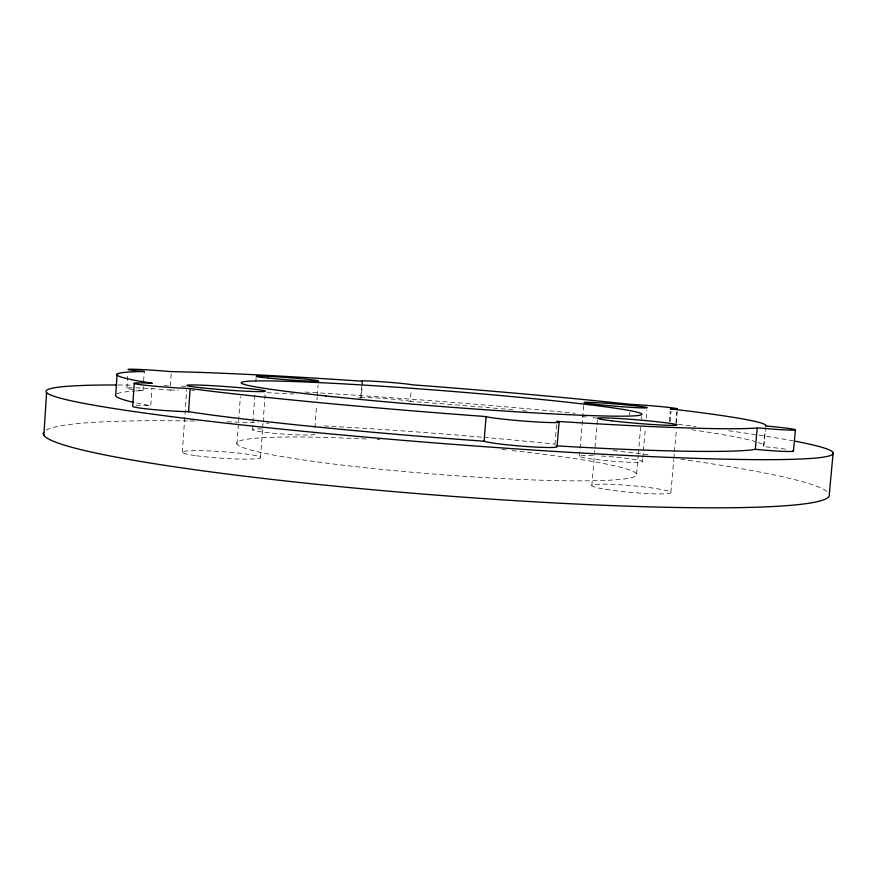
<?xml version="1.0" encoding="UTF-8"?>
<svg xmlns="http://www.w3.org/2000/svg" width="877" height="877" viewBox="0 0 877 877"><rect width="100%" height="100%" fill="white"/><g stroke="black" fill="none" stroke-linecap="round" stroke-linejoin="round"><path stroke-width="0.66" stroke-dasharray="4.38 3.29" d="M126.88 388.27L127.878 373.492M135.727 390.945A325.235 17.069 4.5 0 1 141.427 390.638L142.973 390.594L143.247 386.505M143.62 381.057L144.266 371.53M136.012 405.623A35.168 2.028 3.9 0 1 147.654 405.634L150.734 405.755L151.907 388.555M135.935 387.897A28.634 1.348 4 0 1 168.79 390.002L170.061 390.133L171.344 371.684M182.328 452.433L186.702 389.618M236.976 443.905L240.364 396.645M252.368 429.894L254.966 393.795M255.832 381.769L256.117 377.757M260.557 457.213L262.618 428.82M262.716 427.472L263.012 423.416M263.111 422.067L265.161 393.674M314.909 427.779L316.597 405.13M316.992 399.791L317.189 397.128M317.288 395.801L318.077 385.135M360.732 397.621L361.697 384.795M361.795 383.512L361.993 380.947M362.563 381.254L361.291 398.005L357.498 397.752M513.045 409.822A325.235 17.069 4.5 0 0 413.286 401.611L410.25 401.348L411.203 389.881M554.955 444.387L556.643 424.062M579.445 456.27L580.004 449.561M580.125 448.213L583.72 405.229M591.822 485.661L597.39 419.688M629.511 415.04L629.741 412.365M636.614 474.062L638.226 455.371M638.335 454.034L640.627 427.329M641.317 419.327L641.547 416.652M642.49 461.466L642.72 458.77M642.841 457.421L643.301 452.039M643.422 450.701L645.384 427.823M646.196 418.395L646.886 410.326M669.348 421.563L670.225 411.412M670.171 421.607L671.048 411.445M675.97 422.539L676.923 411.686M676.156 423.624L677.45 408.748M670.927 492.249L673.755 459.855M673.865 458.507L674.336 453.113M674.457 451.765L676.342 430.168M785.496 449.167A32.449 1.71 5.1 0 0 763.681 446.656L765.435 427.22M763.681 446.656L765.369 430.98M170.061 390.133L178.535 390.112M142.973 390.594L141.833 390.495A28.634 1.348 4 0 1 135.716 389.848M136.659 403.036L150.734 405.755M512.245 450.603A200.57 15.326 4.5 0 1 594.189 480.728A200.57 15.326 4.5 0 1 275.093 455.327A200.57 15.326 4.5 0 1 367.901 439.103M377.176 439.596A200.57 15.326 4.5 0 1 379.84 439.739M501.765 449.473A200.57 15.326 4.5 0 1 507.027 450.033M46.108 430.07A394.244 30.761 4.5 0 1 187.503 420.916M190.09 420.96A394.244 30.761 4.5 0 1 197.917 421.092M227.329 421.793A394.244 30.761 4.5 0 1 258.364 422.835M266.367 423.152A394.244 30.761 4.5 0 1 269.042 423.262M324.15 425.926A394.244 30.761 4.5 0 1 482.701 437.25M484.038 437.371A394.244 30.761 4.5 0 1 554.988 444.135M613.33 450.559A394.244 30.761 4.5 0 1 649.002 454.955M680.87 459.241A394.244 30.761 4.5 0 1 827.471 491.822M118.055 385.003A394.825 20.905 4.5 0 1 133.019 385.113M164.076 385.727A394.825 20.905 4.5 0 1 169.382 385.869M181.583 386.242A394.825 20.905 4.5 0 1 185.727 386.373M305.108 392.063A394.825 20.905 4.5 0 1 575.049 413.264M678.403 424.391A394.825 20.905 4.5 0 1 695.921 426.518M728.688 430.771A394.825 20.905 4.5 0 1 793.17 440.857M601.479 456.04A31.682 2.149 4.9 0 1 642.293 461.872A31.682 2.149 4.9 0 1 593.97 459.274A31.682 2.149 4.9 0 1 594.146 455.645M314.437 433.896A31.309 2.105 4.1 0 1 292.458 434.608A31.309 2.105 4.1 0 1 255.426 430.859A31.309 2.105 4.1 0 1 265.303 428.919M117.069 393.762A325.235 17.069 4.5 0 1 134.4 391.032M191.833 390.265A325.235 17.069 4.5 0 1 194.617 390.309M266.97 392.699A325.235 17.069 4.5 0 1 293.839 394.014M522.56 410.699A325.235 17.069 4.5 0 1 526.628 411.072M582.317 416.564A325.235 17.069 4.5 0 1 586.318 416.981M592.94 417.682A325.235 17.069 4.5 0 1 596.886 418.11M691.69 429.741A325.235 17.069 4.5 0 1 755.207 441.548M758.013 442.447A325.235 17.069 4.5 0 1 763.966 446.492M133.151 389.541A28.634 1.348 4 0 1 134.894 387.875M360.896 397.917A25.126 1.085 4.4 0 1 381.352 398.257A25.126 1.085 4.4 0 1 410.25 401.348M196.547 455.766A39.322 3.278 3.9 0 0 260.195 458.046A39.322 3.278 3.9 0 0 207.783 450.899A39.322 3.278 3.9 0 0 196.547 455.766M605.854 489.366A39.794 3.376 5.1 0 0 670.445 493.093A39.794 3.376 5.1 0 0 618 484.663A39.794 3.376 5.1 0 0 605.854 489.366"/><path stroke-width="1.32" d="M43.85 435.167L46.602 392.6M117.101 374.194L115.731 394.738A325.235 17.069 4.5 0 0 133.622 402.357M134.247 383.446L132.69 406.435A35.168 2.028 3.9 0 0 180.388 411.445L188.544 411.752L211.105 414.942A325.235 17.069 4.5 0 0 479.708 440.879L484.247 441.284A37.02 2.346 4.7 0 0 524.72 446.382A37.02 2.346 4.7 0 0 557.048 446.645L559.087 422.089M188.544 411.752L190.156 388.544L181.999 388.171A35.19 1.546 4.1 0 1 138.27 384.345A35.19 1.546 4.1 0 1 149.189 383.117L152.269 383.26L138.16 380.925A325.477 13.023 4.5 0 1 142.721 371.53L144.266 371.53L143.126 371.431A28.656 1.03 4.1 0 1 131.517 369.195A28.656 1.03 4.1 0 1 170.061 371.552L179.807 371.815A325.477 13.023 4.5 0 1 348.651 380.3L362.168 381.177A25.137 0.822 4.4 0 1 382.613 381.813A25.137 0.822 4.4 0 1 411.543 384.718L414.58 384.97A325.477 13.023 4.5 0 1 608.715 402.061L631.034 404.374A26.683 0.91 4.8 0 1 662.497 406.764A26.683 0.91 4.8 0 1 677.154 408.967L670.445 408.868L689.19 411.138A325.477 13.023 4.5 0 1 765.84 425.805L765.544 425.926A32.471 1.305 5 0 1 795.373 429.916A32.471 1.305 5 0 1 760.37 428.086L753.299 428.217A325.477 13.023 4.5 0 1 576.299 422.593L556.862 421.355L557.673 421.508A37.053 1.798 4.6 0 1 531.506 421.629A37.053 1.798 4.6 0 1 486.231 416.63L481.692 416.235A325.477 13.023 4.5 0 1 212.771 391.416L190.156 388.544M484.093 441.175L486.077 416.542M556.139 445.812L574.271 446.886A325.235 17.069 4.5 0 0 751.348 449.945L755.305 449.298L757.235 427.79M793.477 451.118L795.417 429.894M833.15 452.696L829.291 494.321A394.244 30.761 4.5 0 1 433.94 494.935A394.244 30.761 4.5 0 1 43.554 432.482M755.305 449.298L758.43 449.605A32.449 1.71 5.1 0 0 792.896 450.625M794.507 441.098A394.825 20.905 4.5 0 1 668.066 457.334A394.825 20.905 4.5 0 1 162.782 415.501A394.825 20.905 4.5 0 1 116.718 384.992M325.97 395.965A200.997 7.948 4.5 0 0 641.076 414.942A200.997 7.948 4.5 0 0 357.531 384.696A200.997 7.948 4.5 0 0 325.97 395.965M594.803 404.242A31.747 1.118 4.7 0 0 646.623 407.882A31.747 1.118 4.7 0 0 605.273 403.201A31.747 1.118 4.7 0 0 594.803 404.242M268.318 378.097A31.364 1.096 4.3 0 0 318.373 381.133A31.364 1.096 4.3 0 0 275.389 376.748A31.364 1.096 4.3 0 0 268.318 378.097M201.315 387.787A39.41 1.699 4.2 0 0 265.029 391.394A39.41 1.699 4.2 0 0 212.377 385.683A39.41 1.699 4.2 0 0 201.315 387.787M611.675 420.807A39.893 1.754 4.8 0 0 676.364 425.192A39.893 1.754 4.8 0 0 623.613 418.811A39.893 1.754 4.8 0 0 611.675 420.807"/></g></svg>
